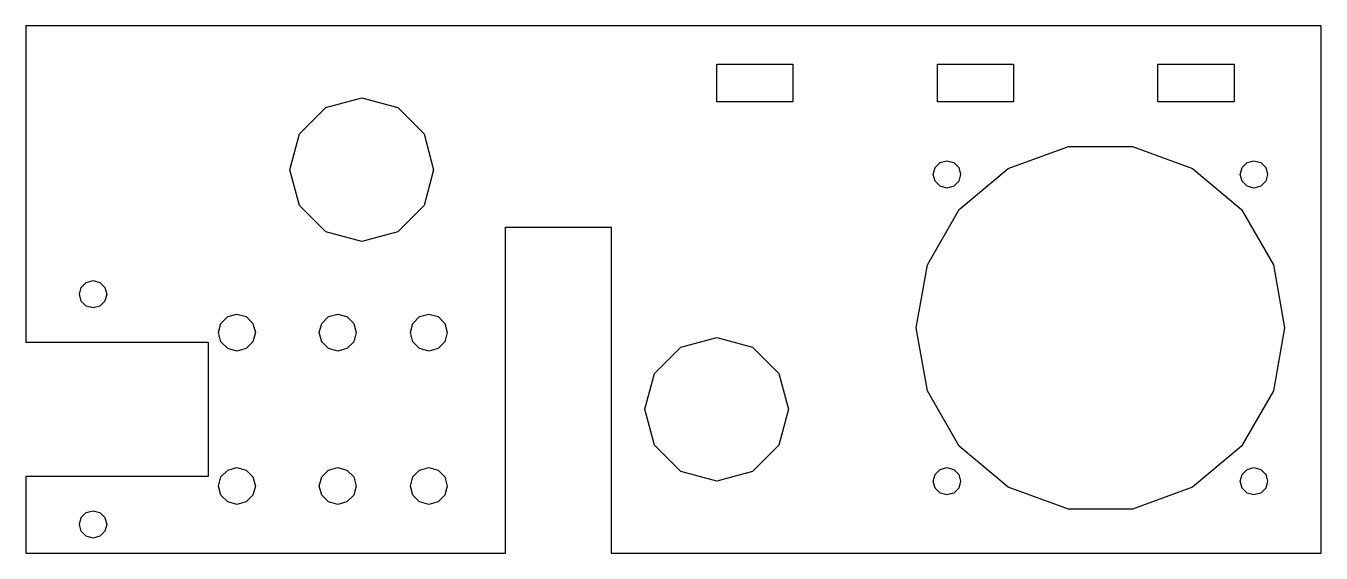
# Model space of a CAD drawing. Header units: metres. Extents: x 0 to 135, y -15 to 40.
import ezdxf

# ---------------------------------------------------------------- set-up
doc = ezdxf.new("R2010")
doc.units = ezdxf.units.M

msp = doc.modelspace()

# ---------------------------------------------------------------- linework, layer by layer
for p, q in [((135, 40), (0, 40)), ((0, 40), (0, 7)), ((135, -15), (135, 40)), ((72, 32.075), (72, 36)), ((72, 36), (79.925, 36)), ((79.925, 36), (79.925, 32.075)), ((95, 32.075), (95, 36)), ((95, 36), (102.925, 36)), ((102.925, 36), (102.925, 32.075)), ((118, 32.075), (118, 36)), ((118, 36), (125.925, 36)), ((125.925, 36), (125.925, 32.075)), ((31.25, 31.4952), (35, 32.5)), ((35, 32.5), (38.75, 31.4952)), ((28.5048, 28.75), (31.25, 31.4952)), ((38.75, 31.4952), (41.4952, 28.75)), ((79.925, 32.075), (72, 32.075)), ((102.925, 32.075), (95, 32.075)), ((125.925, 32.075), (118, 32.075)), ((27.5, 25), (28.5048, 28.75)), ((41.4952, 28.75), (42.5, 25)), ((102.4, 25.1277), (108.666, 27.4083)), ((108.666, 27.4083), (115.334, 27.4083)), ((115.334, 27.4083), (121.6, 25.1277)), ((94.7659, 25.2125), (95.2875, 25.7341)), ((95.2875, 25.7341), (96, 25.925)), ((96, 25.925), (96.7125, 25.7341)), ((96.7125, 25.7341), (97.2341, 25.2125)), ((126.766, 25.2125), (127.287, 25.7341)), ((127.287, 25.7341), (128, 25.925)), ((128, 25.925), (128.712, 25.7341)), ((128.712, 25.7341), (129.234, 25.2125)), ((28.5048, 21.25), (27.5, 25)), ((42.5, 25), (41.4952, 21.25)), ((94.575, 24.5), (94.7659, 25.2125)), ((94.7659, 23.7875), (94.575, 24.5)), ((97.2341, 25.2125), (97.425, 24.5)), ((97.425, 24.5), (97.2341, 23.7875)), ((97.2919, 20.8415), (102.4, 25.1277)), ((121.6, 25.1277), (126.708, 20.8415)), ((126.575, 24.5), (126.766, 25.2125)), ((126.766, 23.7875), (126.575, 24.5)), ((129.234, 25.2125), (129.425, 24.5)), ((129.425, 24.5), (129.234, 23.7875)), ((95.2875, 23.2659), (94.7659, 23.7875)), ((96, 23.075), (95.2875, 23.2659)), ((96.7125, 23.2659), (96, 23.075)), ((97.2341, 23.7875), (96.7125, 23.2659)), ((127.287, 23.2659), (126.766, 23.7875)), ((128, 23.075), (127.287, 23.2659)), ((128.712, 23.2659), (128, 23.075)), ((129.234, 23.7875), (128.712, 23.2659)), ((31.25, 18.5048), (28.5048, 21.25)), ((41.4952, 21.25), (38.75, 18.5048)), ((93.9579, 15.0668), (97.2919, 20.8415)), ((126.708, 20.8415), (130.042, 15.0668)), ((50, 19), (61, 19)), ((50, -15), (50, 19)), ((61, 19), (61, -15)), ((35, 17.5), (31.25, 18.5048)), ((38.75, 18.5048), (35, 17.5)), ((92.8, 8.5), (93.9579, 15.0668)), ((130.042, 15.0668), (131.2, 8.5)), ((5.575, 12), (5.7659, 12.7125)), ((5.7659, 12.7125), (6.28749, 13.2341)), ((6.28749, 13.2341), (7, 13.425)), ((7, 13.425), (7.71249, 13.2341)), ((7.71249, 13.2341), (8.23409, 12.7125)), ((8.23409, 12.7125), (8.42499, 12)), ((5.7659, 11.2875), (5.575, 12)), ((6.28749, 10.7659), (5.7659, 11.2875)), ((8.23409, 11.2875), (7.71249, 10.7659)), ((8.42499, 12), (8.23409, 11.2875)), ((7, 10.575), (6.28749, 10.7659)), ((7.71249, 10.7659), (7, 10.575)), ((20.3329, 8.96249), (21.0375, 9.66708)), ((21.0375, 9.66708), (22, 9.92499)), ((22, 9.92499), (22.9625, 9.66708)), ((22.9625, 9.66708), (23.6671, 8.96249)), ((30.8329, 8.96249), (31.5375, 9.66708)), ((31.5375, 9.66708), (32.5, 9.92499)), ((32.5, 9.92499), (33.4625, 9.66708)), ((33.4625, 9.66708), (34.1671, 8.96249)), ((40.3329, 8.96249), (41.0375, 9.66708)), ((41.0375, 9.66708), (42, 9.92499)), ((42, 9.92499), (42.9625, 9.66708)), ((42.9625, 9.66708), (43.6671, 8.96249)), ((20.075, 8), (20.3329, 8.96249)), ((23.6671, 8.96249), (23.925, 8)), ((30.575, 8), (30.8329, 8.96249)), ((34.1671, 8.96249), (34.425, 8)), ((40.075, 8), (40.3329, 8.96249)), ((43.6671, 8.96249), (43.925, 8)), ((93.9579, 1.93321), (92.8, 8.5)), ((131.2, 8.5), (130.042, 1.93321)), ((0, 7), (19, 7)), ((19, 7), (19, -7)), ((20.3329, 7.03749), (20.075, 8)), ((21.0375, 6.3329), (20.3329, 7.03749)), ((23.6671, 7.03749), (22.9625, 6.3329)), ((23.925, 8), (23.6671, 7.03749)), ((30.8329, 7.03749), (30.575, 8)), ((31.5375, 6.3329), (30.8329, 7.03749)), ((34.1671, 7.03749), (33.4625, 6.3329)), ((34.425, 8), (34.1671, 7.03749)), ((40.3329, 7.03749), (40.075, 8)), ((41.0375, 6.3329), (40.3329, 7.03749)), ((43.6671, 7.03749), (42.9625, 6.3329)), ((43.925, 8), (43.6671, 7.03749)), ((68.25, 6.49518), (72, 7.5)), ((72, 7.5), (75.75, 6.49518)), ((22, 6.075), (21.0375, 6.3329)), ((22.9625, 6.3329), (22, 6.075)), ((32.5, 6.075), (31.5375, 6.3329)), ((33.4625, 6.3329), (32.5, 6.075)), ((42, 6.075), (41.0375, 6.3329)), ((42.9625, 6.3329), (42, 6.075)), ((65.5048, 3.74998), (68.25, 6.49518)), ((75.75, 6.49518), (78.4952, 3.74998)), ((64.5, 0), (65.5048, 3.74998)), ((78.4952, 3.74998), (79.5, 0)), ((97.2919, -3.84151), (93.9579, 1.93321)), ((130.042, 1.93321), (126.708, -3.84151)), ((65.5048, -3.74998), (64.5, 0)), ((79.5, 0), (78.4952, -3.75)), ((68.25, -6.49518), (65.5048, -3.74998)), ((78.4952, -3.75), (75.75, -6.49518)), ((102.4, -8.12769), (97.2919, -3.84151)), ((126.708, -3.84151), (121.6, -8.12769)), ((20.3329, -7.03749), (21.0375, -6.3329)), ((21.0375, -6.3329), (22, -6.075)), ((22, -6.075), (22.9625, -6.3329)), ((22.9625, -6.3329), (23.6671, -7.03749)), ((30.8329, -7.03749), (31.5375, -6.3329)), ((31.5375, -6.3329), (32.5, -6.075)), ((32.5, -6.075), (33.4625, -6.3329)), ((33.4625, -6.3329), (34.1671, -7.03749)), ((40.3329, -7.03749), (41.0375, -6.3329)), ((41.0375, -6.3329), (42, -6.075)), ((42, -6.075), (42.9625, -6.3329)), ((42.9625, -6.3329), (43.6671, -7.03749)), ((72, -7.5), (68.25, -6.49518)), ((75.75, -6.49518), (72, -7.5)), ((94.7659, -6.78749), (95.2875, -6.2659)), ((95.2875, -6.2659), (96, -6.075)), ((96, -6.075), (96.7125, -6.2659)), ((96.7125, -6.2659), (97.2341, -6.78749)), ((126.766, -6.78749), (127.287, -6.2659)), ((127.287, -6.2659), (128, -6.075)), ((128, -6.075), (128.712, -6.2659)), ((128.712, -6.2659), (129.234, -6.78749)), ((19, -7), (0, -7)), ((0, -7), (0, -15)), ((20.075, -8), (20.3329, -7.03749)), ((20.3329, -8.96249), (20.075, -8)), ((23.6671, -7.03749), (23.925, -8)), ((23.925, -8), (23.6671, -8.96249)), ((30.575, -8), (30.8329, -7.03749)), ((30.8329, -8.96249), (30.575, -8)), ((34.1671, -7.03749), (34.425, -8)), ((34.425, -8), (34.1671, -8.96249)), ((40.075, -8), (40.3329, -7.03749)), ((40.3329, -8.96249), (40.075, -8)), ((43.6671, -7.03749), (43.925, -8)), ((43.925, -8), (43.6671, -8.96249)), ((94.575, -7.5), (94.7659, -6.78749)), ((94.7659, -8.21249), (94.575, -7.5)), ((97.2341, -6.78749), (97.425, -7.5)), ((97.425, -7.5), (97.2341, -8.21249)), ((126.575, -7.5), (126.766, -6.78749)), ((126.766, -8.21249), (126.575, -7.5)), ((129.234, -6.78749), (129.425, -7.5)), ((129.425, -7.5), (129.234, -8.21249)), ((21.0375, -9.66708), (20.3329, -8.96249)), ((23.6671, -8.96249), (22.9625, -9.66708)), ((31.5375, -9.66708), (30.8329, -8.96249)), ((34.1671, -8.96249), (33.4625, -9.66708)), ((41.0375, -9.66708), (40.3329, -8.96249)), ((43.6671, -8.96249), (42.9625, -9.66708)), ((95.2875, -8.73409), (94.7659, -8.21249)), ((96, -8.92499), (95.2875, -8.73409)), ((96.7125, -8.73409), (96, -8.92499)), ((97.2341, -8.21249), (96.7125, -8.73409)), ((108.666, -10.4083), (102.4, -8.12769)), ((121.6, -8.12769), (115.334, -10.4083)), ((127.287, -8.73409), (126.766, -8.21249)), ((128, -8.92499), (127.287, -8.73409)), ((128.712, -8.73409), (128, -8.92499)), ((129.234, -8.21249), (128.712, -8.73409)), ((5.7659, -11.2875), (6.28749, -10.7659)), ((6.28749, -10.7659), (7, -10.575)), ((7, -10.575), (7.71249, -10.7659)), ((7.71249, -10.7659), (8.23409, -11.2875)), ((22, -9.92499), (21.0375, -9.66708)), ((22.9625, -9.66708), (22, -9.92499)), ((32.5, -9.92499), (31.5375, -9.66708)), ((33.4625, -9.66708), (32.5, -9.92499)), ((42, -9.92499), (41.0375, -9.66708)), ((42.9625, -9.66708), (42, -9.92499)), ((115.334, -10.4083), (108.666, -10.4083)), ((5.575, -12), (5.7659, -11.2875)), ((5.7659, -12.7125), (5.575, -12)), ((8.23409, -11.2875), (8.42499, -12)), ((8.42499, -12), (8.23409, -12.7125)), ((6.28749, -13.2341), (5.7659, -12.7125)), ((7, -13.425), (6.28749, -13.2341)), ((7.71249, -13.2341), (7, -13.425)), ((8.23409, -12.7125), (7.71249, -13.2341)), ((0, -15), (50, -15)), ((61, -15), (135, -15))]:
    msp.add_line(p, q)

doc.saveas('drawing.dxf')
